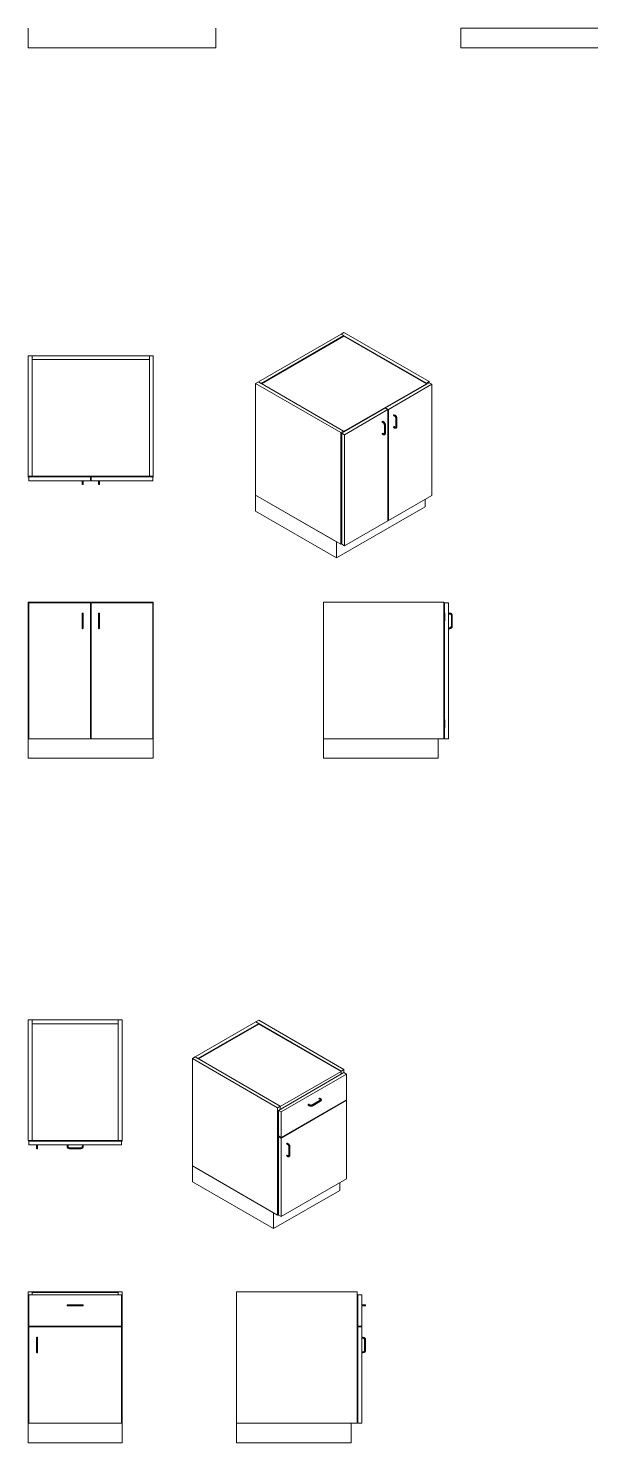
# Model space of a CAD drawing. Header units: millimetres. Extents: x 131 to 690, y 168 to 741.
# Drawn here: x 130.5 to 238.5, y 167.9 to 439.5 of the extents above; entities that cross this region are included whole.
import ezdxf

# ---------------------------------------------------------------- set-up
doc = ezdxf.new("R2010")
doc.units = ezdxf.units.MM
doc.layers.add('Standard', color=40, linetype='Continuous')

msp = doc.modelspace()

# ---------------------------------------------------------------- linework, layer by layer
at = {"layer": 'Standard', "linetype": 'Continuous', "lineweight": 0, "extrusion": (0, 1, 0)}
for p, q in [((130.5, 435.79), (130.5, 439.54)), ((166.5, 435.79), (166.5, 439.54)), ((213.52, 439.54), (247.52, 439.54)), ((213.52, 435.79), (213.52, 439.54)), ((166.5, 435.79), (130.5, 435.79)), ((247.52, 435.79), (213.52, 435.79)), ((131.25, 329.36), (130.5, 329.36)), ((130.5, 327.24), (130.5, 329.36)), ((130.63, 329.24), (130.63, 303.11)), ((142.44, 329.24), (130.63, 329.24)), ((131.25, 329.36), (131.25, 329.24)), ((131.25, 329.36), (153.75, 329.36)), ((142.44, 303.11), (142.44, 329.24)), ((142.56, 329.24), (142.44, 329.24)), ((142.56, 329.24), (142.56, 303.11)), ((154.38, 329.24), (142.56, 329.24)), ((154.5, 329.36), (153.75, 329.36)), ((153.75, 329.24), (153.75, 329.36)), ((154.38, 303.11), (154.38, 329.24)), ((154.5, 329.36), (154.5, 327.24)), ((187.15, 329.36), (187.15, 303.11)), ((210.28, 329.36), (187.15, 329.36)), ((210.28, 303.11), (210.28, 329.36)), ((210.4, 329.24), (211.15, 329.24)), ((210.4, 327.24), (210.4, 329.24)), ((211.15, 329.24), (211.15, 303.11)), ((130.5, 327.24), (130.5, 325.74)), ((130.63, 327.24), (130.5, 327.24)), ((140.84, 327.15), (140.84, 326.74)), ((140.84, 324.74), (140.84, 326.74)), ((141.03, 326.74), (141.03, 327.15)), ((141.03, 326.74), (141.03, 324.74)), ((142.44, 328.49), (142.56, 328.49)), ((143.97, 327.15), (143.97, 326.74)), ((143.97, 324.74), (143.97, 326.74)), ((144.16, 326.74), (144.16, 327.15)), ((144.16, 326.74), (144.16, 324.74)), ((154.5, 327.24), (154.38, 327.24)), ((154.5, 325.74), (154.5, 327.24)), ((210.28, 327.24), (210.4, 327.24)), ((210.28, 325.74), (210.28, 327.24)), ((210.4, 327.24), (210.4, 325.74)), ((210.47, 327.24), (210.4, 327.24)), ((210.47, 325.74), (210.47, 327.24)), ((211.15, 327.24), (211.4, 327.24)), ((211.4, 327.15), (211.15, 327.15)), ((211.15, 327.05), (211.4, 327.05)), ((211.72, 326.74), (211.72, 324.74)), ((211.81, 324.74), (211.81, 326.74)), ((211.9, 326.74), (211.9, 324.74)), ((130.5, 306.74), (130.5, 325.74)), ((130.5, 325.74), (130.63, 325.74)), ((140.84, 324.74), (140.84, 324.33)), ((141.03, 324.33), (141.03, 324.74)), ((143.97, 324.74), (143.97, 324.33)), ((144.16, 324.33), (144.16, 324.74)), ((154.38, 325.74), (154.5, 325.74)), ((154.5, 325.74), (154.5, 306.74)), ((210.4, 325.74), (210.28, 325.74)), ((210.4, 306.74), (210.4, 325.74)), ((210.4, 325.74), (210.47, 325.74)), ((211.4, 324.43), (211.15, 324.43)), ((211.15, 324.33), (211.4, 324.33)), ((211.4, 324.24), (211.15, 324.24)), ((142.44, 321.91), (142.56, 321.91)), ((142.44, 320.53), (142.56, 320.53)), ((142.56, 319.78), (142.44, 319.78)), ((142.44, 317.55), (142.56, 317.55)), ((142.44, 316.18), (142.56, 316.18)), ((142.56, 315.43), (142.44, 315.43)), ((142.44, 313.2), (142.56, 313.2)), ((142.44, 311.82), (142.56, 311.82)), ((142.56, 311.07), (142.44, 311.07)), ((130.5, 306.74), (130.5, 305.24)), ((130.63, 306.74), (130.5, 306.74)), ((130.5, 303.11), (130.5, 305.24)), ((130.5, 305.24), (130.63, 305.24)), ((154.5, 306.74), (154.38, 306.74)), ((154.38, 305.24), (154.5, 305.24)), ((154.5, 305.24), (154.5, 306.74)), ((154.5, 305.24), (154.5, 303.11)), ((210.28, 306.74), (210.4, 306.74)), ((210.28, 305.24), (210.28, 306.74)), ((210.4, 305.24), (210.28, 305.24)), ((210.4, 306.74), (210.4, 305.24)), ((210.47, 306.74), (210.4, 306.74)), ((210.4, 303.11), (210.4, 305.24)), ((210.4, 305.24), (210.47, 305.24)), ((210.47, 305.24), (210.47, 306.74)), ((130.5, 299.36), (130.5, 303.11)), ((130.63, 303.11), (130.5, 303.11)), ((130.63, 303.11), (142.44, 303.11)), ((142.56, 303.86), (142.44, 303.86)), ((142.44, 303.11), (142.56, 303.11)), ((142.56, 303.11), (154.38, 303.11)), ((154.5, 303.11), (154.38, 303.11)), ((154.5, 299.36), (154.5, 303.11)), ((187.15, 303.11), (209.15, 303.11)), ((187.15, 299.36), (187.15, 303.11)), ((187.15, 303.11), (210.28, 303.11)), ((209.15, 299.36), (209.15, 303.11)), ((210.4, 303.11), (211.15, 303.11)), ((154.5, 299.36), (130.5, 299.36)), ((209.15, 299.36), (187.15, 299.36)), ((131.25, 196.93), (130.5, 196.93)), ((130.5, 171.68), (130.5, 196.93)), ((130.63, 196.3), (130.63, 190.3)), ((148.38, 196.3), (130.63, 196.3)), ((131.25, 196.93), (147.75, 196.93)), ((131.25, 196.93), (131.25, 196.3)), ((131.25, 196.8), (131.25, 196.3)), ((147.75, 196.8), (131.25, 196.8)), ((148.5, 196.93), (147.75, 196.93)), ((147.75, 196.3), (147.75, 196.93)), ((147.75, 196.3), (147.75, 196.8)), ((148.38, 190.3), (148.38, 196.3)), ((148.5, 196.93), (148.5, 188.18)), ((170.5, 196.93), (170.5, 171.68)), ((193.63, 196.93), (170.5, 196.93)), ((193.63, 171.68), (193.63, 196.93)), ((193.75, 196.3), (194.5, 196.3)), ((193.75, 190.3), (193.75, 196.3)), ((194.5, 196.3), (194.5, 190.3)), ((138.44, 194.4), (138.03, 194.4)), ((138.03, 194.21), (138.44, 194.21)), ((138.44, 194.4), (140.56, 194.4)), ((140.56, 194.21), (138.44, 194.21)), ((140.97, 194.4), (140.56, 194.4)), ((140.56, 194.21), (140.97, 194.21)), ((194.5, 194.4), (194.75, 194.4)), ((194.75, 194.21), (194.5, 194.21)), ((195.16, 194.4), (194.75, 194.4)), ((194.75, 194.21), (195.16, 194.21)), ((130.63, 190.3), (148.38, 190.3)), ((130.63, 190.18), (130.63, 171.68)), ((148.38, 190.18), (130.63, 190.18)), ((131.25, 190.3), (131.25, 190.18)), ((147.75, 190.18), (147.75, 190.3)), ((148.38, 171.68), (148.38, 190.18)), ((193.75, 190.3), (194.5, 190.3)), ((193.75, 190.18), (194.5, 190.18)), ((193.75, 171.68), (193.75, 190.18)), ((194.5, 190.18), (194.5, 171.68)), ((132.09, 188.08), (132.09, 187.68)), ((132.09, 185.68), (132.09, 187.68)), ((132.28, 187.68), (132.28, 188.08)), ((132.28, 187.68), (132.28, 185.68)), ((148.5, 188.18), (148.38, 188.18)), ((148.5, 186.68), (148.5, 188.18)), ((193.63, 188.18), (193.75, 188.18)), ((194.75, 188.18), (194.5, 188.18)), ((194.75, 188.08), (194.5, 188.08)), ((194.75, 187.99), (194.5, 187.99)), ((195.07, 185.68), (195.07, 187.68)), ((195.16, 185.68), (195.16, 187.68)), ((195.25, 185.68), (195.25, 187.68)), ((132.09, 185.68), (132.09, 185.27)), ((132.28, 185.27), (132.28, 185.68)), ((148.38, 186.68), (148.5, 186.68)), ((148.5, 186.68), (148.5, 175.18)), ((193.75, 186.68), (193.63, 186.68)), ((194.5, 185.36), (194.75, 185.36)), ((194.5, 185.27), (194.75, 185.27)), ((194.5, 185.18), (194.75, 185.18)), ((148.5, 175.18), (148.38, 175.18)), ((148.5, 173.68), (148.5, 175.18)), ((193.63, 175.18), (193.75, 175.18)), ((130.5, 167.93), (130.5, 171.68)), ((130.63, 171.68), (130.5, 171.68)), ((130.63, 171.68), (148.38, 171.68)), ((148.38, 173.68), (148.5, 173.68)), ((148.5, 171.68), (148.38, 171.68)), ((148.5, 173.68), (148.5, 171.68)), ((148.5, 167.93), (148.5, 171.68)), ((170.5, 171.68), (192.5, 171.68)), ((170.5, 167.93), (170.5, 171.68)), ((170.5, 171.68), (193.63, 171.68)), ((192.5, 167.93), (192.5, 171.68)), ((193.75, 173.68), (193.63, 173.68)), ((193.75, 171.68), (194.5, 171.68)), ((148.5, 167.93), (130.5, 167.93)), ((192.5, 167.93), (170.5, 167.93))]:
    msp.add_line(p, q, dxfattribs=at)
at = {"layer": 'Standard', "linetype": 'Continuous', "lineweight": 0, "extrusion": (-5.55112e-17, 0.816497, 0.57735)}
for p, q in [((190.57, 380.83), (174.66, 371.64)), ((175.19, 371.33), (191.1, 380.52)), ((175.28, 371.28), (191.1, 380.42)), ((190.57, 380.83), (191.1, 381.13)), ((206.92, 371.39), (190.57, 380.83)), ((191.1, 380.52), (190.57, 380.83)), ((191.1, 381.13), (207.45, 371.69)), ((191.1, 380.42), (191.1, 380.52)), ((206.92, 371.28), (191.1, 380.42)), ((174.66, 371.64), (174.13, 371.33)), ((174.13, 371.33), (174.13, 349.9)), ((190.48, 361.89), (174.13, 371.33)), ((174.66, 371.64), (191.01, 362.2)), ((174.66, 371.64), (175.19, 371.33)), ((206.92, 371.28), (191.01, 362.1)), ((199.1, 366.66), (207.45, 371.49)), ((207.99, 371.18), (199.63, 366.36)), ((207.45, 371.69), (206.92, 371.39)), ((206.92, 371.18), (206.92, 371.39)), ((206.92, 371.18), (206.92, 371.28)), ((207.45, 371.69), (207.45, 371.49)), ((207.99, 371.18), (207.45, 371.49)), ((207.99, 349.85), (207.99, 371.18)), ((190.66, 361.79), (199.01, 366.61)), ((199.54, 366.31), (191.19, 361.49)), ((198.53, 364.07), (198.71, 363.96)), ((199.54, 366.31), (199.01, 366.61)), ((199.1, 366.66), (199.63, 366.36)), ((199.1, 366.56), (199.1, 366.66)), ((199.54, 344.98), (199.54, 366.31)), ((199.63, 366.36), (199.63, 345.03)), ((200.8, 365.12), (200.63, 365.22)), ((200.65, 365.18), (200.82, 365.08)), ((200.74, 365.34), (200.92, 365.24)), ((201.06, 364.66), (201.06, 363.03)), ((201.09, 362.99), (201.09, 364.62)), ((201.25, 364.66), (201.25, 363.03)), ((191.01, 362.2), (190.48, 361.89)), ((190.48, 340.46), (190.48, 361.89)), ((190.66, 361.79), (191.19, 361.49)), ((190.66, 360.16), (190.66, 361.79)), ((191.01, 362.2), (191.01, 362)), ((191.01, 362.1), (191.01, 362)), ((191.19, 361.49), (191.19, 340.15)), ((198.59, 363.85), (198.42, 363.95)), ((198.42, 361.65), (198.59, 361.55)), ((198.44, 363.9), (198.61, 363.8)), ((198.61, 361.51), (198.44, 361.61)), ((198.71, 361.67), (198.53, 361.77)), ((198.85, 363.39), (198.85, 361.75)), ((198.88, 361.71), (198.88, 363.35)), ((199.04, 363.39), (199.04, 361.75)), ((200.63, 362.93), (200.8, 362.82)), ((200.82, 362.78), (200.65, 362.88)), ((200.92, 362.94), (200.74, 363.05)), ((190.66, 360.26), (190.48, 360.16)), ((190.48, 360.16), (190.57, 360.11)), ((190.48, 358.93), (190.48, 360.16)), ((190.57, 358.88), (190.48, 358.93)), ((190.57, 360.11), (190.57, 358.88)), ((190.66, 343.42), (190.66, 358.88)), ((190.68, 358.91), (190.68, 360.13)), ((174.13, 349.9), (189.69, 340.92)), ((174.13, 346.84), (174.13, 349.9)), ((174.13, 349.9), (190.48, 340.46)), ((199.63, 345.03), (207.99, 349.85)), ((206.66, 347.66), (206.66, 349.08)), ((189.69, 337.86), (174.13, 346.84)), ((206.66, 347.66), (189.69, 337.86)), ((191.19, 340.15), (199.54, 344.98)), ((199.54, 345.08), (199.63, 345.03)), ((190.66, 343.52), (190.48, 343.42)), ((190.48, 343.42), (190.57, 343.37)), ((190.48, 342.2), (190.48, 343.42)), ((190.57, 343.37), (190.57, 342.14)), ((190.68, 342.17), (190.68, 343.39)), ((189.69, 337.86), (189.69, 340.92)), ((190.57, 342.14), (190.48, 342.2)), ((190.66, 340.56), (190.48, 340.46)), ((190.66, 340.46), (190.66, 342.14)), ((190.66, 340.46), (191.19, 340.15)), ((174.19, 248.74), (162.53, 242.01)), ((163.06, 241.7), (174.73, 248.44)), ((163.15, 241.65), (174.73, 248.33)), ((174.19, 248.74), (174.73, 249.05)), ((174.73, 248.44), (174.19, 248.74)), ((190.55, 239.3), (174.19, 248.74)), ((174.73, 249.05), (191.08, 239.61)), ((174.73, 248.33), (174.73, 248.44)), ((190.55, 239.2), (174.73, 248.33)), ((162.53, 242.01), (162, 241.7)), ((162.53, 242.01), (163.06, 241.7)), ((162.53, 242.01), (178.88, 232.57)), ((162, 241.7), (162, 221.08)), ((178.35, 232.26), (162, 241.7)), ((190.55, 239.2), (178.88, 232.46)), ((191.08, 239.61), (190.55, 239.3)), ((190.55, 238.69), (190.55, 239.3)), ((190.55, 238.69), (190.55, 239.2)), ((191.08, 239.61), (191.08, 239)), ((178.53, 231.75), (191.08, 239)), ((191.61, 238.69), (179.06, 231.44)), ((191.61, 238.69), (191.08, 239)), ((191.61, 233.79), (191.61, 238.69)), ((179.06, 226.54), (191.61, 233.79)), ((191.61, 233.69), (179.06, 226.44)), ((185, 232.81), (186.5, 233.68)), ((185.04, 232.81), (186.55, 233.68)), ((186.5, 233.85), (186.32, 233.95)), ((186.55, 234.01), (186.37, 234.11)), ((186.59, 234.01), (186.42, 234.11)), ((191.61, 233.69), (191.52, 233.74)), ((191.61, 218.58), (191.61, 233.69)), ((178.88, 232.57), (178.35, 232.26)), ((178.35, 211.64), (178.35, 232.26)), ((178.53, 231.75), (179.06, 231.44)), ((178.53, 226.85), (178.53, 231.75)), ((178.88, 232.57), (178.88, 231.95)), ((178.88, 232.46), (178.88, 231.95)), ((179.06, 231.44), (179.06, 226.54)), ((184.25, 232.75), (184.42, 232.65)), ((184.29, 232.91), (184.47, 232.81)), ((184.34, 232.92), (184.52, 232.81)), ((185.09, 232.65), (186.59, 233.52)), ((178.53, 226.85), (179.06, 226.54)), ((178.53, 226.75), (178.61, 226.8)), ((178.53, 226.75), (179.06, 226.44)), ((178.53, 211.64), (178.53, 226.75)), ((179.06, 226.44), (179.06, 211.34)), ((180.38, 225.35), (180.21, 225.45)), ((180.27, 225.23), (180.09, 225.33)), ((180.09, 223.04), (180.27, 222.93)), ((180.29, 225.19), (180.11, 225.29)), ((180.11, 222.99), (180.29, 222.89)), ((180.21, 223.16), (180.38, 223.05)), ((180.53, 223.14), (180.53, 224.77)), ((180.56, 223.1), (180.56, 224.73)), ((180.72, 223.14), (180.72, 224.77)), ((162, 221.08), (177.55, 212.1)), ((162, 218.02), (162, 221.08)), ((162, 221.08), (178.35, 211.64)), ((177.55, 209.04), (162, 218.02)), ((179.06, 211.34), (191.61, 218.58)), ((190.28, 216.39), (190.28, 217.82)), ((190.28, 216.39), (177.55, 209.04)), ((177.55, 209.04), (177.55, 212.1)), ((178.53, 211.75), (178.35, 211.64)), ((178.53, 211.64), (179.06, 211.34))]:
    msp.add_line(p, q, dxfattribs=at)
at = {"layer": 'Standard', "linetype": 'Continuous', "lineweight": 0}
for p, q in [((131.25, 376.67), (130.5, 376.67)), ((130.5, 353.55), (130.5, 376.67)), ((131.25, 376.67), (131.25, 353.55)), ((131.25, 376.67), (131.25, 375.92)), ((153.75, 376.67), (131.25, 376.67)), ((131.25, 375.92), (153.75, 375.92)), ((153.75, 353.55), (153.75, 376.67)), ((153.75, 376.67), (154.5, 376.67)), ((153.75, 375.92), (153.75, 376.67)), ((154.5, 376.67), (154.5, 353.55)), ((131.25, 353.55), (130.5, 353.55)), ((130.5, 353.55), (130.5, 353.42)), ((130.63, 353.42), (130.63, 352.67)), ((130.63, 353.42), (142.44, 353.42)), ((153.75, 353.55), (131.25, 353.55)), ((131.25, 353.42), (131.25, 353.55)), ((142.44, 352.67), (142.44, 353.42)), ((142.56, 353.42), (142.56, 352.67)), ((142.56, 353.42), (154.38, 353.42)), ((154.5, 353.55), (153.75, 353.55)), ((153.75, 353.55), (153.75, 353.42)), ((154.38, 352.67), (154.38, 353.42)), ((154.5, 353.42), (154.5, 353.55)), ((142.44, 352.67), (130.63, 352.67)), ((140.84, 352.42), (140.84, 352.67)), ((140.84, 352.42), (140.84, 352.02)), ((141.03, 352.67), (141.03, 352.42)), ((141.03, 352.02), (141.03, 352.42)), ((154.38, 352.67), (142.56, 352.67)), ((143.97, 352.42), (143.97, 352.67)), ((143.97, 352.42), (143.97, 352.02)), ((144.16, 352.67), (144.16, 352.42)), ((144.16, 352.02), (144.16, 352.42)), ((131.25, 249.11), (130.5, 249.11)), ((130.5, 225.99), (130.5, 249.11)), ((131.25, 249.11), (131.25, 248.36)), ((147.75, 249.11), (131.25, 249.11)), ((131.25, 249.11), (131.25, 225.99)), ((131.25, 248.36), (147.75, 248.36)), ((147.75, 248.36), (147.75, 249.11)), ((147.75, 225.99), (147.75, 249.11)), ((147.75, 249.11), (148.5, 249.11)), ((148.5, 249.11), (148.5, 225.99)), ((131.25, 225.99), (130.5, 225.99)), ((130.63, 225.86), (130.63, 225.11)), ((130.63, 225.86), (148.38, 225.86)), ((147.75, 225.99), (131.25, 225.99)), ((147.75, 225.99), (147.75, 225.86)), ((148.5, 225.99), (147.75, 225.99)), ((148.38, 225.11), (148.38, 225.86)), ((148.5, 225.86), (148.5, 225.99)), ((148.38, 225.11), (130.63, 225.11)), ((132.09, 224.86), (132.09, 225.11)), ((132.09, 224.86), (132.09, 224.45)), ((132.28, 225.11), (132.28, 224.86)), ((132.28, 224.45), (132.28, 224.86)), ((137.94, 225.11), (137.94, 224.86)), ((138.03, 225.11), (138.03, 224.86)), ((138.13, 225.11), (138.13, 224.86)), ((138.44, 224.55), (140.56, 224.55)), ((138.44, 224.45), (140.56, 224.45)), ((138.44, 224.36), (140.56, 224.36)), ((140.88, 224.86), (140.88, 225.11)), ((140.97, 224.86), (140.97, 225.11)), ((141.06, 224.86), (141.06, 225.11))]:
    msp.add_line(p, q, dxfattribs=at)
for centre, radius, start, end in [((130.56, 353.42), 0.0625, 180, 0), ((154.44, 353.42), 0.0625, 180, 360), ((211.4, 326.74), 0.313, 0, 90), ((211.4, 324.74), 0.313, 270, 0), ((148.44, 225.86), 0.0625, 180, 0), ((138.44, 224.86), 0.5, 180, 270), ((138.44, 224.86), 0.313, 180, 270), ((140.56, 224.86), 0.5, 270, 0), ((140.56, 224.86), 0.313, 270, 0), ((194.75, 187.68), 0.313, 0, 90), ((194.75, 185.68), 0.313, 270, 360)]:
    msp.add_arc(centre, radius, start, end, dxfattribs=at)
at = {"layer": 'Standard', "linetype": 'Continuous', "lineweight": 0, "extrusion": (0, 0, -1)}
for centre, start, end in [((-211.4, 326.74), 90, 180), ((-211.4, 324.74), 180, 270), ((-194.75, 187.68), 90, 180), ((-194.75, 185.68), 180, 270)]:
    msp.add_arc(centre, 0.5, start, end, dxfattribs=at)
at = {"layer": 'Standard', "linetype": 'Continuous', "lineweight": 0, "extrusion": (1.11556e-17, 1.85856e-16, -1)}
msp.add_ellipse((198.48, 363.99), major_axis=(0.0469, 0.0812), ratio=0.57735, start_param=-2.356194, end_param=0, dxfattribs=at)
at = {"layer": 'Standard', "linetype": 'Continuous', "lineweight": 0, "extrusion": (-1.33067e-16, 2.69122e-16, -1)}
msp.add_ellipse((200.69, 365.26), major_axis=(0.0469, 0.0812), ratio=0.57735, start_param=-2.356194, end_param=0, dxfattribs=at)
at = {"layer": 'Standard', "linetype": 'Continuous', "lineweight": 0, "extrusion": (-2.64407e-16, 1.52656e-16, -1)}
for centre in [(200.69, 365.26), (198.48, 363.99)]:
    msp.add_ellipse(centre, major_axis=(-0.0469, -0.0812), ratio=0.57735, start_param=0, end_param=0.785398, dxfattribs=at)
at = {"layer": 'Standard', "linetype": 'Continuous', "lineweight": 0, "extrusion": (-1.05311e-16, 3.17196e-16, -1)}
for centre in [(198.48, 361.69), (200.69, 362.97)]:
    msp.add_ellipse(centre, major_axis=(0.0469, 0.0812), ratio=0.57735, start_param=-2.356194, end_param=0, dxfattribs=at)
at = {"layer": 'Standard', "linetype": 'Continuous', "lineweight": 0, "extrusion": (-3.31999e-17, 2.75563e-16, -1)}
for centre, major_axis, start_param, end_param in [((198.48, 361.69), (-0.0469, -0.0812), 0, 0.785398), ((186.37, 234.03), (0.0469, 0.0812), -0.785398, 0), ((184.29, 232.83), (0.0469, 0.0812), -0.785398, 0)]:
    msp.add_ellipse(centre, major_axis=major_axis, ratio=0.57735, start_param=start_param, end_param=end_param, dxfattribs=at)
at = {"layer": 'Standard', "linetype": 'Continuous', "lineweight": 0, "extrusion": (-8.87111e-17, 1.79415e-16, -1)}
msp.add_ellipse((200.69, 362.97), major_axis=(-0.0469, -0.0812), ratio=0.57735, start_param=0, end_param=0.785398, dxfattribs=at)
at = {"layer": 'Standard', "linetype": 'Continuous', "lineweight": 0}
for centre in [(190.62, 360.13), (190.62, 343.39)]:
    msp.add_ellipse(centre, major_axis=(0.0625, 0), ratio=0.57735, start_param=-2.356194, end_param=0.785398, dxfattribs=at)
at = {"layer": 'Standard', "linetype": 'Continuous', "lineweight": 0, "extrusion": (6.16298e-33, -5.55112e-17, -1)}
msp.add_ellipse((190.62, 358.91), major_axis=(0.0625, 0), ratio=0.57735, start_param=0, end_param=2.356194, dxfattribs=at)
at = {"layer": 'Standard', "linetype": 'Continuous', "lineweight": 0, "extrusion": (-7.40149e-17, -5.55112e-17, -1)}
msp.add_ellipse((190.62, 342.17), major_axis=(0.0625, 0), ratio=0.57735, start_param=0, end_param=2.356194, dxfattribs=at)
at = {"layer": 'Standard', "linetype": 'Continuous', "lineweight": 0, "extrusion": (-1.77422e-16, 3.5883e-16, -1)}
msp.add_ellipse((186.37, 234.03), major_axis=(-0.0469, -0.0812), ratio=0.57735, start_param=0, end_param=2.356194, dxfattribs=at)
at = {"layer": 'Standard', "linetype": 'Continuous', "lineweight": 0, "extrusion": (-1.12748e-16, 1.93293e-16, -1)}
msp.add_ellipse((184.29, 232.83), major_axis=(-0.0469, -0.0812), ratio=0.57735, start_param=0, end_param=2.356194, dxfattribs=at)
at = {"layer": 'Standard', "linetype": 'Continuous', "lineweight": 0, "extrusion": (-1.0903e-16, 2.55245e-16, -1)}
msp.add_ellipse((180.16, 225.37), major_axis=(0.0469, 0.0812), ratio=0.57735, start_param=-2.356194, end_param=0, dxfattribs=at)
at = {"layer": 'Standard', "linetype": 'Continuous', "lineweight": 0, "extrusion": (-2.94814e-17, 3.37515e-16, -1)}
msp.add_ellipse((180.16, 225.37), major_axis=(-0.0469, -0.0812), ratio=0.57735, start_param=0, end_param=0.785398, dxfattribs=at)
at = {"layer": 'Standard', "linetype": 'Continuous', "lineweight": 0, "extrusion": (-6.4674e-17, 1.65537e-16, -1)}
msp.add_ellipse((180.16, 223.07), major_axis=(0.0469, 0.0812), ratio=0.57735, start_param=-2.356194, end_param=0, dxfattribs=at)
at = {"layer": 'Standard', "linetype": 'Continuous', "lineweight": 0, "extrusion": (-9.24296e-17, 1.17463e-16, -1)}
msp.add_ellipse((180.16, 223.07), major_axis=(-0.0469, -0.0812), ratio=0.57735, start_param=0, end_param=0.785398, dxfattribs=at)
at = {"layer": 'Standard', "linetype": 'Continuous', "lineweight": 0}
for points in [[(198.71, 363.96), (198.7, 363.97), (198.69, 363.97), (198.68, 363.97), (198.66, 363.96), (198.64, 363.95), (198.63, 363.93), (198.61, 363.91), (198.6, 363.89), (198.6, 363.87), (198.59, 363.85), (198.59, 363.85)], [(200.92, 365.24), (200.91, 365.24), (200.9, 365.25), (200.89, 365.24), (200.87, 365.24), (200.85, 365.22), (200.84, 365.21), (200.82, 365.19), (200.81, 365.16), (200.81, 365.14), (200.8, 365.13), (200.8, 365.12)], [(200.8, 365.12), (200.8, 365.11), (200.81, 365.1), (200.81, 365.09), (200.82, 365.08), (200.82, 365.08)], [(201.09, 364.62), (201.08, 364.73), (201.03, 364.92), (200.89, 365.06), (200.8, 365.12)], [(201.09, 364.62), (201.09, 364.63), (201.08, 364.63), (201.07, 364.65), (201.06, 364.66), (201.06, 364.66)], [(201.25, 364.66), (201.25, 364.66), (201.25, 364.65), (201.24, 364.63), (201.22, 364.62), (201.2, 364.61), (201.18, 364.61), (201.16, 364.61), (201.13, 364.61), (201.11, 364.61), (201.1, 364.62), (201.09, 364.62)], [(198.59, 363.85), (198.59, 363.84), (198.6, 363.83), (198.6, 363.81), (198.61, 363.8), (198.61, 363.8)], [(198.88, 363.35), (198.87, 363.45), (198.82, 363.64), (198.68, 363.79), (198.59, 363.85)], [(198.59, 361.55), (198.68, 361.51), (198.82, 361.49), (198.87, 361.62), (198.88, 361.71)], [(198.59, 361.55), (198.59, 361.56), (198.6, 361.57), (198.6, 361.59), (198.61, 361.61), (198.63, 361.63), (198.64, 361.65), (198.66, 361.66), (198.68, 361.67), (198.69, 361.67), (198.7, 361.67), (198.71, 361.67)], [(198.61, 361.51), (198.61, 361.51), (198.6, 361.52), (198.6, 361.53), (198.59, 361.54), (198.59, 361.55)], [(198.88, 363.35), (198.88, 363.35), (198.87, 363.36), (198.86, 363.37), (198.85, 363.38), (198.85, 363.39)], [(198.88, 361.71), (198.88, 361.72), (198.87, 361.73), (198.86, 361.74), (198.85, 361.75), (198.85, 361.75)], [(199.04, 363.39), (199.04, 363.38), (199.04, 363.37), (199.03, 363.36), (199.01, 363.35), (199, 363.34), (198.97, 363.33), (198.95, 363.33), (198.92, 363.33), (198.9, 363.34), (198.89, 363.34), (198.88, 363.35)], [(199.04, 361.75), (199.04, 361.75), (199.04, 361.74), (199.03, 361.73), (199.01, 361.71), (199, 361.71), (198.97, 361.7), (198.95, 361.7), (198.92, 361.7), (198.9, 361.71), (198.89, 361.71), (198.88, 361.71)], [(200.8, 362.82), (200.89, 362.78), (201.03, 362.77), (201.08, 362.89), (201.09, 362.99)], [(200.8, 362.82), (200.8, 362.83), (200.81, 362.85), (200.81, 362.87), (200.82, 362.89), (200.84, 362.91), (200.85, 362.93), (200.87, 362.94), (200.89, 362.95), (200.9, 362.95), (200.91, 362.95), (200.92, 362.94)], [(200.82, 362.78), (200.82, 362.78), (200.81, 362.79), (200.81, 362.81), (200.8, 362.82), (200.8, 362.82)], [(201.09, 362.99), (201.09, 362.99), (201.08, 363), (201.07, 363.01), (201.06, 363.02), (201.06, 363.03)], [(201.25, 363.03), (201.25, 363.02), (201.25, 363.01), (201.24, 363), (201.22, 362.99), (201.2, 362.98), (201.18, 362.98), (201.16, 362.97), (201.13, 362.98), (201.11, 362.98), (201.1, 362.99), (201.09, 362.99)], [(141.03, 352.42), (141.03, 352.42), (141.03, 352.42), (141.02, 352.42), (141.01, 352.42), (140.99, 352.42), (140.96, 352.42), (140.94, 352.42), (140.91, 352.42), (140.89, 352.42), (140.87, 352.42), (140.86, 352.42), (140.85, 352.42), (140.84, 352.42), (140.84, 352.42)], [(141.03, 352.02), (141.03, 352.01), (141.03, 351.99), (141.02, 351.97), (141.01, 351.95), (140.99, 351.94), (140.96, 351.93), (140.94, 351.92), (140.91, 351.93), (140.89, 351.94), (140.87, 351.95), (140.86, 351.97), (140.85, 351.99), (140.84, 352.01), (140.84, 352.02)], [(144.16, 352.42), (144.16, 352.42), (144.15, 352.42), (144.15, 352.42), (144.13, 352.42), (144.11, 352.42), (144.09, 352.42), (144.06, 352.42), (144.04, 352.42), (144.02, 352.42), (144, 352.42), (143.98, 352.42), (143.97, 352.42), (143.97, 352.42), (143.97, 352.42)], [(144.16, 352.02), (144.16, 352.01), (144.15, 351.99), (144.15, 351.97), (144.13, 351.95), (144.11, 351.94), (144.09, 351.93), (144.06, 351.92), (144.04, 351.93), (144.02, 351.94), (144, 351.95), (143.98, 351.97), (143.97, 351.99), (143.97, 352.01), (143.97, 352.02)], [(141.03, 327.15), (141.03, 327.15), (141.03, 327.17), (141.02, 327.19), (141.01, 327.21), (140.99, 327.23), (140.96, 327.24), (140.94, 327.24), (140.91, 327.24), (140.89, 327.23), (140.87, 327.21), (140.86, 327.19), (140.85, 327.17), (140.84, 327.15), (140.84, 327.15)], [(141.03, 326.74), (141.03, 326.74), (141.03, 326.74), (141.02, 326.74), (141.01, 326.74), (140.99, 326.74), (140.96, 326.74), (140.94, 326.74), (140.91, 326.74), (140.89, 326.74), (140.87, 326.74), (140.86, 326.74), (140.85, 326.74), (140.84, 326.74), (140.84, 326.74)], [(144.16, 327.15), (144.16, 327.15), (144.15, 327.17), (144.15, 327.19), (144.13, 327.21), (144.11, 327.23), (144.09, 327.24), (144.06, 327.24), (144.04, 327.24), (144.02, 327.23), (144, 327.21), (143.98, 327.19), (143.97, 327.17), (143.97, 327.15), (143.97, 327.15)], [(144.16, 326.74), (144.16, 326.74), (144.15, 326.74), (144.15, 326.74), (144.13, 326.74), (144.11, 326.74), (144.09, 326.74), (144.06, 326.74), (144.04, 326.74), (144.02, 326.74), (144, 326.74), (143.98, 326.74), (143.97, 326.74), (143.97, 326.74), (143.97, 326.74)], [(211.4, 327.24), (211.4, 327.24), (211.4, 327.24), (211.4, 327.23), (211.4, 327.21), (211.4, 327.19), (211.4, 327.17), (211.4, 327.15), (211.4, 327.15)], [(211.4, 327.15), (211.4, 327.14), (211.4, 327.12), (211.4, 327.1), (211.4, 327.08), (211.4, 327.06), (211.4, 327.05), (211.4, 327.05), (211.4, 327.05)], [(211.81, 326.74), (211.8, 326.86), (211.72, 327.05), (211.53, 327.13), (211.4, 327.15)], [(211.81, 326.74), (211.8, 326.74), (211.79, 326.74), (211.76, 326.74), (211.74, 326.74), (211.73, 326.74), (211.72, 326.74), (211.72, 326.74), (211.72, 326.74)], [(211.9, 326.74), (211.9, 326.74), (211.9, 326.74), (211.89, 326.74), (211.88, 326.74), (211.86, 326.74), (211.83, 326.74), (211.82, 326.74), (211.81, 326.74)], [(141.03, 324.74), (141.03, 324.74), (141.03, 324.74), (141.02, 324.74), (141.01, 324.74), (140.99, 324.74), (140.96, 324.74), (140.94, 324.74), (140.91, 324.74), (140.89, 324.74), (140.87, 324.74), (140.86, 324.74), (140.85, 324.74), (140.84, 324.74), (140.84, 324.74)], [(141.03, 324.33), (141.03, 324.32), (141.03, 324.31), (141.02, 324.29), (141.01, 324.27), (140.99, 324.25), (140.96, 324.24), (140.94, 324.24), (140.91, 324.24), (140.89, 324.25), (140.87, 324.27), (140.86, 324.29), (140.85, 324.31), (140.84, 324.32), (140.84, 324.33)], [(144.16, 324.74), (144.16, 324.74), (144.15, 324.74), (144.15, 324.74), (144.13, 324.74), (144.11, 324.74), (144.09, 324.74), (144.06, 324.74), (144.04, 324.74), (144.02, 324.74), (144, 324.74), (143.98, 324.74), (143.97, 324.74), (143.97, 324.74), (143.97, 324.74)], [(144.16, 324.33), (144.16, 324.32), (144.15, 324.31), (144.15, 324.29), (144.13, 324.27), (144.11, 324.25), (144.09, 324.24), (144.06, 324.24), (144.04, 324.24), (144.02, 324.25), (144, 324.27), (143.98, 324.29), (143.97, 324.31), (143.97, 324.32), (143.97, 324.33)], [(211.4, 324.33), (211.53, 324.34), (211.72, 324.42), (211.8, 324.62), (211.81, 324.74)], [(211.4, 324.33), (211.4, 324.34), (211.4, 324.36), (211.4, 324.38), (211.4, 324.4), (211.4, 324.41), (211.4, 324.42), (211.4, 324.43), (211.4, 324.43)], [(211.4, 324.24), (211.4, 324.24), (211.4, 324.24), (211.4, 324.25), (211.4, 324.27), (211.4, 324.29), (211.4, 324.31), (211.4, 324.32), (211.4, 324.33)], [(211.81, 324.74), (211.8, 324.74), (211.79, 324.74), (211.76, 324.74), (211.74, 324.74), (211.73, 324.74), (211.72, 324.74), (211.72, 324.74), (211.72, 324.74)], [(211.9, 324.74), (211.9, 324.74), (211.9, 324.74), (211.89, 324.74), (211.88, 324.74), (211.86, 324.74), (211.83, 324.74), (211.82, 324.74), (211.81, 324.74)], [(186.5, 233.85), (186.5, 233.85), (186.49, 233.86), (186.48, 233.87), (186.48, 233.89), (186.48, 233.91), (186.49, 233.94), (186.5, 233.96), (186.51, 233.98), (186.53, 234), (186.54, 234), (186.55, 234.01)], [(186.5, 233.68), (186.5, 233.68), (186.51, 233.69), (186.53, 233.68), (186.54, 233.68), (186.55, 233.68)], [(186.55, 234.01), (186.55, 234.01), (186.56, 234.02), (186.58, 234.02), (186.59, 234.01), (186.59, 234.01)], [(186.55, 233.68), (186.63, 233.73), (186.71, 233.84), (186.63, 233.95), (186.55, 234.01)], [(186.55, 233.68), (186.55, 233.67), (186.56, 233.66), (186.58, 233.65), (186.59, 233.63), (186.61, 233.6), (186.61, 233.58), (186.61, 233.56), (186.61, 233.54), (186.61, 233.53), (186.6, 233.52), (186.59, 233.52)], [(184.47, 232.81), (184.46, 232.81), (184.45, 232.8), (184.44, 232.78), (184.42, 232.76), (184.41, 232.74), (184.41, 232.71), (184.4, 232.69), (184.41, 232.67), (184.41, 232.66), (184.42, 232.65), (184.42, 232.65)], [(184.52, 232.81), (184.51, 232.82), (184.5, 232.82), (184.49, 232.82), (184.48, 232.81), (184.47, 232.81)], [(184.47, 232.81), (184.57, 232.76), (184.76, 232.72), (184.95, 232.76), (185.04, 232.81)], [(185, 232.81), (185, 232.82), (185.01, 232.82), (185.03, 232.82), (185.04, 232.81), (185.04, 232.81)], [(185.04, 232.81), (185.05, 232.81), (185.06, 232.8), (185.08, 232.78), (185.09, 232.76), (185.1, 232.74), (185.11, 232.71), (185.11, 232.69), (185.11, 232.67), (185.1, 232.66), (185.1, 232.65), (185.09, 232.65)], [(132.28, 224.86), (132.28, 224.86), (132.28, 224.86), (132.27, 224.86), (132.26, 224.86), (132.24, 224.86), (132.21, 224.86), (132.19, 224.86), (132.16, 224.86), (132.14, 224.86), (132.12, 224.86), (132.11, 224.86), (132.1, 224.86), (132.09, 224.86), (132.09, 224.86)], [(132.28, 224.45), (132.28, 224.45), (132.28, 224.43), (132.27, 224.41), (132.26, 224.39), (132.24, 224.37), (132.21, 224.36), (132.19, 224.36), (132.16, 224.36), (132.14, 224.37), (132.12, 224.39), (132.11, 224.41), (132.1, 224.43), (132.09, 224.45), (132.09, 224.45)], [(138.03, 224.86), (138.02, 224.86), (138.01, 224.86), (137.98, 224.86), (137.96, 224.86), (137.95, 224.86), (137.94, 224.86), (137.94, 224.86), (137.94, 224.86)], [(138.13, 224.86), (138.13, 224.86), (138.12, 224.86), (138.11, 224.86), (138.1, 224.86), (138.08, 224.86), (138.06, 224.86), (138.04, 224.86), (138.03, 224.86)], [(138.03, 224.86), (138.04, 224.74), (138.12, 224.55), (138.31, 224.47), (138.44, 224.45)], [(138.44, 224.55), (138.44, 224.55), (138.44, 224.55), (138.44, 224.54), (138.44, 224.52), (138.44, 224.5), (138.44, 224.48), (138.44, 224.46), (138.44, 224.45)], [(138.44, 224.45), (138.44, 224.45), (138.44, 224.43), (138.44, 224.41), (138.44, 224.39), (138.44, 224.37), (138.44, 224.36), (138.44, 224.36), (138.44, 224.36)], [(140.56, 224.45), (140.69, 224.47), (140.88, 224.55), (140.96, 224.74), (140.97, 224.86)], [(140.56, 224.55), (140.56, 224.55), (140.56, 224.55), (140.56, 224.54), (140.56, 224.52), (140.56, 224.5), (140.56, 224.48), (140.56, 224.46), (140.56, 224.45)], [(140.56, 224.45), (140.56, 224.45), (140.56, 224.43), (140.56, 224.41), (140.56, 224.39), (140.56, 224.37), (140.56, 224.36), (140.56, 224.36), (140.56, 224.36)], [(140.88, 224.86), (140.88, 224.86), (140.88, 224.86), (140.89, 224.86), (140.9, 224.86), (140.92, 224.86), (140.94, 224.86), (140.96, 224.86), (140.97, 224.86)], [(140.97, 224.86), (140.98, 224.86), (140.99, 224.86), (141.02, 224.86), (141.04, 224.86), (141.05, 224.86), (141.06, 224.86), (141.06, 224.86), (141.06, 224.86)], [(180.38, 225.35), (180.38, 225.35), (180.37, 225.36), (180.36, 225.35), (180.34, 225.35), (180.32, 225.33), (180.3, 225.32), (180.29, 225.3), (180.28, 225.27), (180.27, 225.25), (180.27, 225.24), (180.27, 225.23)], [(180.27, 225.23), (180.27, 225.22), (180.27, 225.21), (180.28, 225.2), (180.29, 225.19), (180.29, 225.19)], [(180.56, 224.73), (180.55, 224.84), (180.49, 225.03), (180.36, 225.17), (180.27, 225.23)], [(180.27, 222.93), (180.36, 222.89), (180.49, 222.88), (180.55, 223), (180.56, 223.1)], [(180.27, 222.93), (180.27, 222.94), (180.27, 222.96), (180.28, 222.98), (180.29, 223), (180.3, 223.02), (180.32, 223.04), (180.34, 223.05), (180.36, 223.06), (180.37, 223.06), (180.38, 223.06), (180.38, 223.05)], [(180.29, 222.89), (180.29, 222.89), (180.28, 222.9), (180.27, 222.91), (180.27, 222.93), (180.27, 222.93)], [(180.56, 224.73), (180.55, 224.74), (180.54, 224.74), (180.53, 224.76), (180.53, 224.77), (180.53, 224.77)], [(180.56, 223.1), (180.55, 223.1), (180.54, 223.11), (180.53, 223.12), (180.53, 223.13), (180.53, 223.14)], [(180.72, 224.77), (180.72, 224.77), (180.72, 224.76), (180.71, 224.74), (180.69, 224.73), (180.67, 224.72), (180.65, 224.72), (180.63, 224.72), (180.6, 224.72), (180.58, 224.72), (180.56, 224.73), (180.56, 224.73)], [(180.72, 223.14), (180.72, 223.13), (180.72, 223.12), (180.71, 223.11), (180.69, 223.1), (180.67, 223.09), (180.65, 223.09), (180.63, 223.08), (180.6, 223.09), (180.58, 223.09), (180.56, 223.1), (180.56, 223.1)], [(138.03, 194.4), (138.02, 194.4), (138.01, 194.39), (137.98, 194.38), (137.96, 194.37), (137.95, 194.35), (137.94, 194.33), (137.94, 194.3), (137.94, 194.28), (137.95, 194.25), (137.96, 194.23), (137.98, 194.22), (138.01, 194.21), (138.02, 194.21), (138.03, 194.21)], [(138.44, 194.4), (138.44, 194.4), (138.44, 194.39), (138.44, 194.38), (138.44, 194.37), (138.44, 194.35), (138.44, 194.33), (138.44, 194.3), (138.44, 194.28), (138.44, 194.25), (138.44, 194.23), (138.44, 194.22), (138.44, 194.21), (138.44, 194.21), (138.44, 194.21)], [(140.56, 194.4), (140.56, 194.4), (140.56, 194.39), (140.56, 194.38), (140.56, 194.37), (140.56, 194.35), (140.56, 194.33), (140.56, 194.3), (140.56, 194.28), (140.56, 194.25), (140.56, 194.23), (140.56, 194.22), (140.56, 194.21), (140.56, 194.21), (140.56, 194.21)], [(140.97, 194.4), (140.98, 194.4), (140.99, 194.39), (141.02, 194.38), (141.04, 194.37), (141.05, 194.35), (141.06, 194.33), (141.06, 194.3), (141.06, 194.28), (141.05, 194.25), (141.04, 194.23), (141.02, 194.22), (140.99, 194.21), (140.98, 194.21), (140.97, 194.21)], [(194.75, 194.4), (194.75, 194.4), (194.75, 194.39), (194.75, 194.38), (194.75, 194.37), (194.75, 194.35), (194.75, 194.33), (194.75, 194.3), (194.75, 194.28), (194.75, 194.25), (194.75, 194.23), (194.75, 194.22), (194.75, 194.21), (194.75, 194.21), (194.75, 194.21)], [(195.16, 194.4), (195.17, 194.4), (195.18, 194.39), (195.21, 194.38), (195.23, 194.37), (195.24, 194.35), (195.25, 194.33), (195.25, 194.3), (195.25, 194.28), (195.24, 194.25), (195.23, 194.23), (195.21, 194.22), (195.18, 194.21), (195.17, 194.21), (195.16, 194.21)], [(132.28, 188.08), (132.28, 188.09), (132.28, 188.11), (132.27, 188.13), (132.26, 188.15), (132.24, 188.17), (132.21, 188.17), (132.19, 188.18), (132.16, 188.17), (132.14, 188.17), (132.12, 188.15), (132.11, 188.13), (132.1, 188.11), (132.09, 188.09), (132.09, 188.08)], [(132.28, 187.68), (132.28, 187.68), (132.28, 187.68), (132.27, 187.68), (132.26, 187.68), (132.24, 187.68), (132.21, 187.68), (132.19, 187.68), (132.16, 187.68), (132.14, 187.68), (132.12, 187.68), (132.11, 187.68), (132.1, 187.68), (132.09, 187.68), (132.09, 187.68)], [(194.75, 188.18), (194.75, 188.18), (194.75, 188.17), (194.75, 188.17), (194.75, 188.15), (194.75, 188.13), (194.75, 188.11), (194.75, 188.09), (194.75, 188.08)], [(194.75, 188.08), (194.75, 188.08), (194.75, 188.06), (194.75, 188.04), (194.75, 188.02), (194.75, 188), (194.75, 187.99), (194.75, 187.99), (194.75, 187.99)], [(195.16, 187.68), (195.15, 187.8), (195.07, 187.99), (194.88, 188.07), (194.75, 188.08)], [(195.16, 187.68), (195.15, 187.68), (195.14, 187.68), (195.11, 187.68), (195.09, 187.68), (195.08, 187.68), (195.07, 187.68), (195.07, 187.68), (195.07, 187.68)], [(195.25, 187.68), (195.25, 187.68), (195.25, 187.68), (195.24, 187.68), (195.23, 187.68), (195.21, 187.68), (195.18, 187.68), (195.17, 187.68), (195.16, 187.68)], [(132.28, 185.68), (132.28, 185.68), (132.28, 185.68), (132.27, 185.68), (132.26, 185.68), (132.24, 185.68), (132.21, 185.68), (132.19, 185.68), (132.16, 185.68), (132.14, 185.68), (132.12, 185.68), (132.11, 185.68), (132.1, 185.68), (132.09, 185.68), (132.09, 185.68)], [(132.28, 185.27), (132.28, 185.26), (132.28, 185.25), (132.27, 185.22), (132.26, 185.2), (132.24, 185.19), (132.21, 185.18), (132.19, 185.18), (132.16, 185.18), (132.14, 185.19), (132.12, 185.2), (132.11, 185.22), (132.1, 185.25), (132.09, 185.26), (132.09, 185.27)], [(194.75, 185.27), (194.88, 185.28), (195.07, 185.36), (195.15, 185.55), (195.16, 185.68)], [(194.75, 185.27), (194.75, 185.28), (194.75, 185.3), (194.75, 185.32), (194.75, 185.34), (194.75, 185.35), (194.75, 185.36), (194.75, 185.36), (194.75, 185.36)], [(194.75, 185.18), (194.75, 185.18), (194.75, 185.18), (194.75, 185.19), (194.75, 185.2), (194.75, 185.22), (194.75, 185.25), (194.75, 185.26), (194.75, 185.27)], [(195.16, 185.68), (195.15, 185.68), (195.14, 185.68), (195.11, 185.68), (195.09, 185.68), (195.08, 185.68), (195.07, 185.68), (195.07, 185.68), (195.07, 185.68)], [(195.25, 185.68), (195.25, 185.68), (195.25, 185.68), (195.24, 185.68), (195.23, 185.68), (195.21, 185.68), (195.18, 185.68), (195.17, 185.68), (195.16, 185.68)]]:
    msp.add_open_spline(points, degree=3, dxfattribs=at)
for points, knots in [([(201.06, 364.66), (201.06, 364.68), (201.06, 364.71), (201.05, 364.77), (201.04, 364.8), (201.02, 364.86), (201, 364.89), (200.96, 364.94), (200.94, 364.97), (200.9, 365.02), (200.88, 365.04), (200.85, 365.06), (200.83, 365.07), (200.82, 365.08)], [4.712389, 4.712389, 4.712389, 4.712389, 4.984635, 4.984635, 5.265735, 5.265735, 5.553582, 5.553582, 5.843109, 5.843109, 6.128803, 6.128803, 6.283185, 6.283185, 6.283185, 6.283185]), ([(201.25, 364.66), (201.25, 364.71), (201.25, 364.75), (201.22, 364.84), (201.21, 364.88), (201.17, 364.97), (201.14, 365.01), (201.09, 365.09), (201.06, 365.13), (200.99, 365.19), (200.95, 365.22), (200.92, 365.24)], [4.712389, 4.712389, 4.712389, 4.712389, 5.026548, 5.026548, 5.340708, 5.340708, 5.654867, 5.654867, 5.969026, 5.969026, 6.283185, 6.283185, 6.283185, 6.283185]), ([(198.85, 363.39), (198.85, 363.41), (198.85, 363.43), (198.84, 363.49), (198.83, 363.52), (198.81, 363.58), (198.79, 363.61), (198.75, 363.67), (198.73, 363.7), (198.69, 363.74), (198.67, 363.76), (198.64, 363.79), (198.62, 363.8), (198.61, 363.8)], [4.712389, 4.712389, 4.712389, 4.712389, 4.984635, 4.984635, 5.265735, 5.265735, 5.553582, 5.553582, 5.843109, 5.843109, 6.128803, 6.128803, 6.283185, 6.283185, 6.283185, 6.283185]), ([(198.61, 361.51), (198.65, 361.48), (198.69, 361.47), (198.77, 361.45), (198.81, 361.45), (198.88, 361.47), (198.92, 361.49), (198.97, 361.53), (198.99, 361.55), (199.02, 361.61), (199.03, 361.65), (199.04, 361.71), (199.04, 361.73), (199.04, 361.75)], [3.141593, 3.141593, 3.141593, 3.141593, 3.455752, 3.455752, 3.769572, 3.769572, 4.021176, 4.021176, 4.265896, 4.265896, 4.551235, 4.551235, 4.712389, 4.712389, 4.712389, 4.712389]), ([(199.04, 363.39), (199.04, 363.43), (199.04, 363.47), (199.01, 363.56), (199, 363.61), (198.96, 363.7), (198.93, 363.74), (198.88, 363.82), (198.85, 363.85), (198.78, 363.92), (198.74, 363.94), (198.71, 363.96)], [4.712389, 4.712389, 4.712389, 4.712389, 5.026548, 5.026548, 5.340708, 5.340708, 5.654867, 5.654867, 5.969026, 5.969026, 6.283185, 6.283185, 6.283185, 6.283185]), ([(198.71, 361.67), (198.73, 361.66), (198.75, 361.65), (198.78, 361.64), (198.79, 361.64), (198.81, 361.64), (198.82, 361.65), (198.83, 361.66), (198.83, 361.66), (198.85, 361.69), (198.85, 361.71), (198.85, 361.74), (198.85, 361.75), (198.85, 361.75)], [3.141593, 3.141593, 3.141593, 3.141593, 3.413838, 3.413838, 3.690178, 3.690178, 4.004337, 4.004337, 4.318496, 4.318496, 4.615912, 4.615912, 4.712389, 4.712389, 4.712389, 4.712389]), ([(200.82, 362.78), (200.86, 362.76), (200.9, 362.74), (200.98, 362.73), (201.02, 362.73), (201.09, 362.75), (201.13, 362.76), (201.18, 362.8), (201.2, 362.83), (201.23, 362.89), (201.24, 362.93), (201.25, 362.98), (201.25, 363.01), (201.25, 363.03)], [3.141593, 3.141593, 3.141593, 3.141593, 3.455752, 3.455752, 3.769572, 3.769572, 4.021176, 4.021176, 4.265896, 4.265896, 4.551235, 4.551235, 4.712389, 4.712389, 4.712389, 4.712389]), ([(200.92, 362.94), (200.94, 362.93), (200.95, 362.93), (200.99, 362.92), (201, 362.92), (201.02, 362.92), (201.02, 362.92), (201.04, 362.93), (201.04, 362.94), (201.06, 362.97), (201.06, 362.98), (201.06, 363.01), (201.06, 363.02), (201.06, 363.03)], [3.141593, 3.141593, 3.141593, 3.141593, 3.413838, 3.413838, 3.690178, 3.690178, 4.004337, 4.004337, 4.318496, 4.318496, 4.615912, 4.615912, 4.712389, 4.712389, 4.712389, 4.712389]), ([(186.5, 233.85), (186.52, 233.84), (186.54, 233.83), (186.56, 233.8), (186.56, 233.79), (186.57, 233.77), (186.57, 233.77), (186.57, 233.75), (186.57, 233.74), (186.55, 233.72), (186.54, 233.71), (186.51, 233.69), (186.51, 233.68), (186.5, 233.68)], [3.141593, 3.141593, 3.141593, 3.141593, 3.413838, 3.413838, 3.690178, 3.690178, 4.004337, 4.004337, 4.318496, 4.318496, 4.615912, 4.615912, 4.712389, 4.712389, 4.712389, 4.712389]), ([(186.59, 234.01), (186.63, 233.99), (186.66, 233.96), (186.72, 233.9), (186.74, 233.87), (186.76, 233.8), (186.76, 233.76), (186.75, 233.7), (186.74, 233.67), (186.7, 233.61), (186.68, 233.58), (186.63, 233.54), (186.61, 233.53), (186.59, 233.52)], [3.141593, 3.141593, 3.141593, 3.141593, 3.455752, 3.455752, 3.769572, 3.769572, 4.021176, 4.021176, 4.265896, 4.265896, 4.551235, 4.551235, 4.712389, 4.712389, 4.712389, 4.712389]), ([(185.09, 232.65), (185.05, 232.63), (185.01, 232.61), (184.92, 232.59), (184.88, 232.58), (184.78, 232.57), (184.73, 232.57), (184.64, 232.58), (184.59, 232.59), (184.5, 232.61), (184.46, 232.63), (184.42, 232.65)], [4.712389, 4.712389, 4.712389, 4.712389, 5.026548, 5.026548, 5.340708, 5.340708, 5.654867, 5.654867, 5.969026, 5.969026, 6.283185, 6.283185, 6.283185, 6.283185]), ([(185, 232.81), (184.98, 232.8), (184.95, 232.79), (184.9, 232.77), (184.87, 232.77), (184.81, 232.76), (184.77, 232.76), (184.7, 232.76), (184.67, 232.76), (184.61, 232.78), (184.58, 232.78), (184.54, 232.8), (184.53, 232.81), (184.52, 232.81)], [4.712389, 4.712389, 4.712389, 4.712389, 4.984635, 4.984635, 5.265735, 5.265735, 5.553582, 5.553582, 5.843109, 5.843109, 6.128803, 6.128803, 6.283185, 6.283185, 6.283185, 6.283185]), ([(180.53, 224.77), (180.53, 224.79), (180.53, 224.82), (180.52, 224.88), (180.51, 224.91), (180.48, 224.97), (180.47, 225), (180.43, 225.05), (180.41, 225.08), (180.37, 225.13), (180.35, 225.15), (180.31, 225.17), (180.3, 225.18), (180.29, 225.19)], [1.570796, 1.570796, 1.570796, 1.570796, 1.843042, 1.843042, 2.124143, 2.124143, 2.411989, 2.411989, 2.701516, 2.701516, 2.98721, 2.98721, 3.141593, 3.141593, 3.141593, 3.141593]), ([(180.29, 222.89), (180.33, 222.87), (180.37, 222.85), (180.45, 222.84), (180.49, 222.84), (180.56, 222.86), (180.59, 222.87), (180.64, 222.91), (180.66, 222.94), (180.7, 223), (180.71, 223.04), (180.72, 223.09), (180.72, 223.12), (180.72, 223.14)], [0, 0, 0, 0, 0.314159, 0.314159, 0.627979, 0.627979, 0.879583, 0.879583, 1.124303, 1.124303, 1.409643, 1.409643, 1.570796, 1.570796, 1.570796, 1.570796]), ([(180.72, 224.77), (180.72, 224.81), (180.71, 224.86), (180.69, 224.95), (180.68, 224.99), (180.64, 225.08), (180.61, 225.12), (180.56, 225.2), (180.52, 225.24), (180.46, 225.3), (180.42, 225.33), (180.38, 225.35)], [1.570796, 1.570796, 1.570796, 1.570796, 1.884956, 1.884956, 2.199115, 2.199115, 2.513274, 2.513274, 2.827433, 2.827433, 3.141593, 3.141593, 3.141593, 3.141593]), ([(180.38, 223.05), (180.4, 223.04), (180.42, 223.03), (180.45, 223.03), (180.47, 223.03), (180.49, 223.03), (180.49, 223.03), (180.51, 223.04), (180.51, 223.05), (180.52, 223.08), (180.53, 223.09), (180.53, 223.12), (180.53, 223.13), (180.53, 223.14)], [6.283185, 6.283185, 6.283185, 6.283185, 6.555431, 6.555431, 6.83177, 6.83177, 7.14593, 7.14593, 7.460089, 7.460089, 7.757504, 7.757504, 7.853982, 7.853982, 7.853982, 7.853982])]:
    msp.add_open_spline(points, degree=3, knots=knots, dxfattribs=at)

doc.saveas('drawing.dxf')
